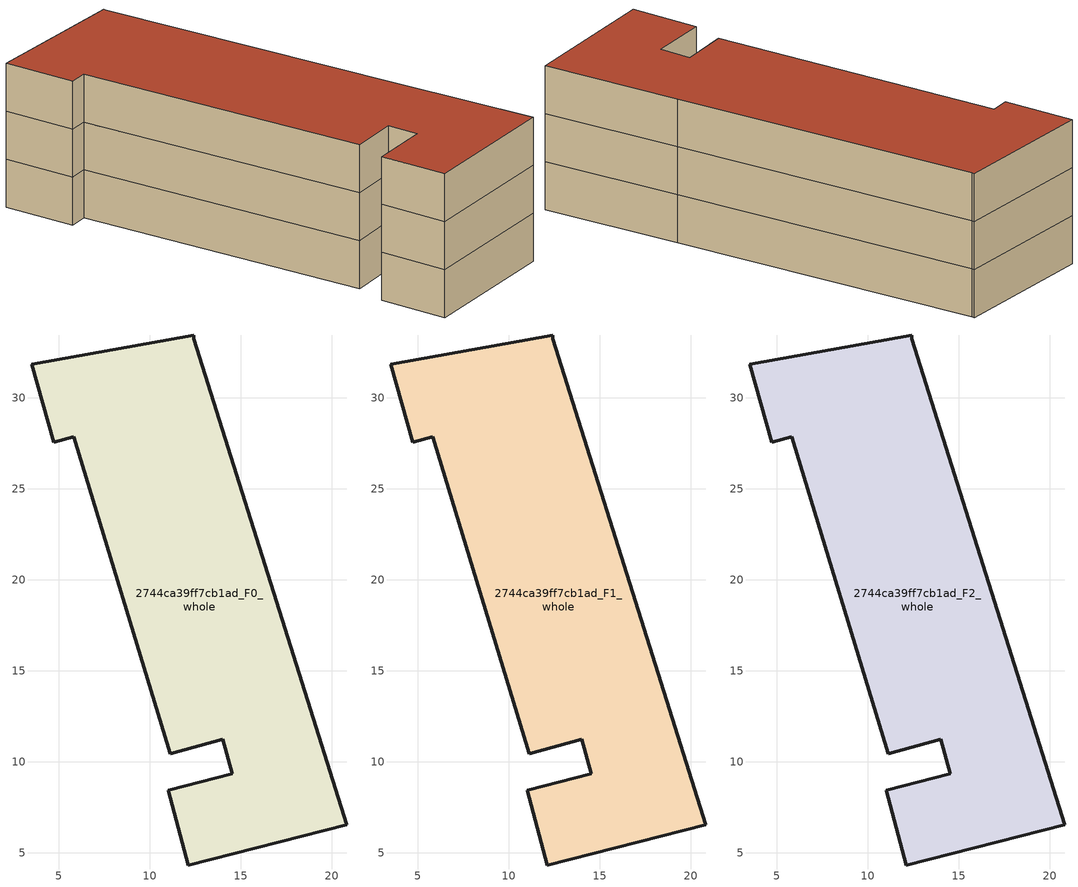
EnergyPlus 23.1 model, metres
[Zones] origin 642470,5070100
2744ca39ff7cb1ad_F0_whole
 floor ground (EU_floor_Construction): 12.43,33.44 12.43,33.24 18.23,14.83 20.83,6.52 12.12,4.32 11.02,8.42 14.53,9.32 14.02,11.22 11.12,10.43 5.82,27.84 4.72,27.54 3.52,31.84 z0
 wall outside (EU_wall_Construction): 3.52,31.84 4.72,27.54 5.82,27.84 11.12,10.43 14.02,11.22 14.53,9.32 11.02,8.42 12.12,4.32 20.83,6.52 18.23,14.83 12.43,33.24 12.43,33.44 3.52,31.84 z0:3
2744ca39ff7cb1ad_F1_whole
 floor to 2744ca39ff7cb1ad_F0_whole (EU_floor_Construction): 12.43,33.44 12.43,33.24 18.23,14.83 20.83,6.52 12.12,4.32 11.02,8.42 14.53,9.32 14.02,11.22 11.12,10.43 5.82,27.84 4.72,27.54 3.52,31.84 z3
 wall outside (EU_wall_Construction): 3.52,31.84 4.72,27.54 5.82,27.84 11.12,10.43 14.02,11.22 14.53,9.32 11.02,8.42 12.12,4.32 20.83,6.52 18.23,14.83 12.43,33.24 12.43,33.44 3.52,31.84 z3:6
2744ca39ff7cb1ad_F2_whole
 floor to 2744ca39ff7cb1ad_F1_whole (EU_floor_Construction): 12.43,33.44 12.43,33.24 18.23,14.83 20.83,6.52 12.12,4.32 11.02,8.42 14.53,9.32 14.02,11.22 11.12,10.43 5.82,27.84 4.72,27.54 3.52,31.84 z6
 wall outside (EU_wall_Construction): 3.52,31.84 4.72,27.54 5.82,27.84 11.12,10.43 14.02,11.22 14.53,9.32 11.02,8.42 12.12,4.32 20.83,6.52 18.23,14.83 12.43,33.24 12.43,33.44 3.52,31.84 z6:9
 roof outside (EU_roof_Construction): 20.83,6.52 18.23,14.83 12.43,33.24 12.43,33.44 3.52,31.84 4.72,27.54 5.82,27.84 11.12,10.43 14.02,11.22 14.53,9.32 11.02,8.42 12.12,4.32 z9
[Building]
EU S2 Campaign: North Axis=0; Terrain=City; Solar Distribution=FullExterior
[Site:Location]
Lyon-Bron: Latitude=45.75; Longitude=5; Time Zone=1; Elevation=198
[SizingPeriod:WeatherFileDays]
AnnualSizingPeriod: Begin Month=1; Begin Day of Month=1; End Month=12; End Day of Month=31; Day of Week for Start Day=Monday; Use Weather File Daylight Saving Period=No; Use Weather File Rain and Snow Indicators=No
[MATERIAL]
EU_InternalMass_Material: Roughness=MediumRough; Thickness=0.1; Conductivity=1; Density=1800; Specific Heat=900; Thermal Absorptance=0.9; Solar Absorptance=0.7; Visible Absorptance=0.7
[MATERIAL:NOMASS] Roughness=MediumRough; Thermal Absorptance=0.9; Solar Absorptance=0.7; Visible Absorptance=0.7
Name | Thermal Resistance
EU_wall_NoMass | 0.87146
EU_roof_NoMass | 0.842276
EU_floor_NoMass | 0.496999
[CONSTRUCTION]
EU_wall_Construction: EU_wall_NoMass
EU_roof_Construction: EU_roof_NoMass
EU_floor_Construction: EU_floor_NoMass
EU_InternalMass_Construction: EU_InternalMass_Material
[ZONE] Type=1; Multiplier=1; Ceiling Height=autocalculate; Floor Area=autocalculate; Part of Total Floor Area=Yes
Name | Volume
2744ca39ff7cb1ad_F0_whole | 692.083
2744ca39ff7cb1ad_F1_whole; 2744ca39ff7cb1ad_F2_whole | 692.082
[INTERNALMASS] Construction=EU_InternalMass_Construction; Surface Area=230.695
Name | Zone or ZoneList
2744ca39ff7cb1ad_F0_whole_EU_InternalMass | 2744ca39ff7cb1ad_F0_whole
2744ca39ff7cb1ad_F1_whole_EU_InternalMass | 2744ca39ff7cb1ad_F1_whole
2744ca39ff7cb1ad_F2_whole_EU_InternalMass | 2744ca39ff7cb1ad_F2_whole
[OTHEREQUIPMENT] Fuel Type=Electricity; Design Level Calculation Method=Watts/Area; Power per Zone Floor Area=1; Fraction Latent=0; Fraction Radiant=0; Fraction Lost=0; Carbon Dioxide Generation Rate=0; EndUse Subcategory=EU_Step8_InternalGains
Name | Zone or ZoneList or Space or SpaceList | Schedule
EU_Step8_InternalGain_2744ca39ff7cb1ad_F0_whole_f000 | 2744ca39ff7cb1ad_F0_whole | EU_Step8_GainSchedule_2744ca39ff7cb1ad_F0_whole_f000
EU_Step8_InternalGain_2744ca39ff7cb1ad_F1_whole_f000 | 2744ca39ff7cb1ad_F1_whole | EU_Step8_GainSchedule_2744ca39ff7cb1ad_F1_whole_f000
EU_Step8_InternalGain_2744ca39ff7cb1ad_F2_whole_f000 | 2744ca39ff7cb1ad_F2_whole | EU_Step8_GainSchedule_2744ca39ff7cb1ad_F2_whole_f000
[ZONEVENTILATION:DESIGNFLOWRATE] Schedule=EU_AlwaysOn; Design Flow Rate Calculation Method=AirChanges/Hour; Air Changes per Hour=0.425; Ventilation Type=Natural; Fan Pressure Rise=0; Fan Total Efficiency=1; Constant Term Coefficient=1; Temperature Term Coefficient=0; Velocity Term Coefficient=0; Velocity Squared Term Coefficient=0; Minimum Indoor Temperature=-100; Maximum Indoor Temperature=100; Delta Temperature=-100; Minimum Outdoor Temperature=-100; Maximum Outdoor Temperature=100; Maximum Wind Speed=40
Name | Zone or ZoneList or Space or SpaceList
EU_ConstantAir_2744ca39ff7cb1ad_F0_whole | 2744ca39ff7cb1ad_F0_whole
EU_ConstantAir_2744ca39ff7cb1ad_F1_whole | 2744ca39ff7cb1ad_F1_whole
EU_ConstantAir_2744ca39ff7cb1ad_F2_whole | 2744ca39ff7cb1ad_F2_whole
[HVACTEMPLATE:THERMOSTAT] Constant Heating Setpoint=20; Constant Cooling Setpoint=50
EU_HeatOnly_2744ca39ff7cb1ad_F0_whole; EU_HeatOnly_2744ca39ff7cb1ad_F1_whole; EU_HeatOnly_2744ca39ff7cb1ad_F2_whole
[HVACTEMPLATE:ZONE:IDEALLOADSAIRSYSTEM] System Availability Schedule=EU_AlwaysOn; Maximum Heating Supply Air Temperature=50; Minimum Cooling Supply Air Temperature=13; Maximum Heating Supply Air Humidity Ratio=0.0156; Minimum Cooling Supply Air Humidity Ratio=0.0077; Heating Limit=NoLimit; Cooling Limit=NoLimit; Heating Availability Schedule=EU_AlwaysOn; Cooling Availability Schedule=EU_CoolingOff; Dehumidification Control Type=ConstantSensibleHeatRatio; Cooling Sensible Heat Ratio=0.7; Dehumidification Setpoint=60; Humidification Control Type=None; Humidification Setpoint=30; Outdoor Air Method=None; Outdoor Air Flow Rate per Person=0.00944; Outdoor Air Flow Rate per Zone Floor Area=0; Outdoor Air Flow Rate per Zone=0; Demand Controlled Ventilation Type=None; Outdoor Air Economizer Type=NoEconomizer; Heat Recovery Type=None; Sensible Heat Recovery Effectiveness=0.7; Latent Heat Recovery Effectiveness=0.65
Name | Template Thermostat
2744ca39ff7cb1ad_F0_whole | EU_HeatOnly_2744ca39ff7cb1ad_F0_whole
2744ca39ff7cb1ad_F1_whole | EU_HeatOnly_2744ca39ff7cb1ad_F1_whole
2744ca39ff7cb1ad_F2_whole | EU_HeatOnly_2744ca39ff7cb1ad_F2_whole
[SIZING:ZONE] Zone Cooling Design Supply Air Temperature Input Method=SupplyAirTemperature; Zone Cooling Design Supply Air Temperature=13; Zone Heating Design Supply Air Temperature Input Method=SupplyAirTemperature; Zone Heating Design Supply Air Temperature=50; Zone Cooling Design Supply Air Humidity Ratio=0.008; Zone Heating Design Supply Air Humidity Ratio=0.008; Cooling Design Air Flow Method=DesignDay; Cooling Design Air Flow Rate=0; Cooling Minimum Air Flow per Zone Floor Area=0.000762; Cooling Minimum Air Flow=0; Cooling Minimum Air Flow Fraction=0.2; Heating Design Air Flow Method=DesignDay; Heating Design Air Flow Rate=0; Heating Maximum Air Flow per Zone Floor Area=0.002032; Heating Maximum Air Flow=0.141576; Heating Maximum Air Flow Fraction=0.3; Account for Dedicated Outdoor Air System=No; Dedicated Outdoor Air System Control Strategy=NeutralSupplyAir; Dedicated Outdoor Air Low Setpoint Temperature for Design=autosize; Dedicated Outdoor Air High Setpoint Temperature for Design=autosize; Zone Load Sizing Method=Sensible Load Only No Latent Load; Zone Latent Cooling Design Supply Air Humidity Ratio Input Method=HumidityRatioDifference; Zone Cooling Design Supply Air Humidity Ratio Difference=0.005; Zone Latent Heating Design Supply Air Humidity Ratio Input Method=HumidityRatioDifference; Zone Humidification Design Supply Air Humidity Ratio Difference=0.005
2744ca39ff7cb1ad_F0_whole; 2744ca39ff7cb1ad_F1_whole; 2744ca39ff7cb1ad_F2_whole
[SCHEDULE:CONSTANT]
Name | Hourly Value
EU_AlwaysOn | 1
EU_CoolingOff | 0
[SCHEDULE:FILE] Column Number=1; Rows to Skip at Top=0; Number of Hours of Data=8760; Column Separator=Comma; Interpolate to Timestep=No; Minutes per Item=60; Adjust Schedule for Daylight Savings=Yes
Name | File
EU_Step8_GainSchedule_2744ca39ff7cb1ad_F0_whole_f000 | C:\Users\o_iseri\Desktop\OpenUBEM\openubem\outputs\eu_evidence\EU-11\FR-LYO-HAUTCOEURPENTES\idfs\2744ca39ff7cb1ad\2744ca39ff7cb1ad_F0_whole_f000_gain.csv
EU_Step8_GainSchedule_2744ca39ff7cb1ad_F1_whole_f000 | C:\Users\o_iseri\Desktop\OpenUBEM\openubem\outputs\eu_evidence\EU-11\FR-LYO-HAUTCOEURPENTES\idfs\2744ca39ff7cb1ad\2744ca39ff7cb1ad_F1_whole_f000_gain.csv
EU_Step8_GainSchedule_2744ca39ff7cb1ad_F2_whole_f000 | C:\Users\o_iseri\Desktop\OpenUBEM\openubem\outputs\eu_evidence\EU-11\FR-LYO-HAUTCOEURPENTES\idfs\2744ca39ff7cb1ad\2744ca39ff7cb1ad_F2_whole_f000_gain.csv
